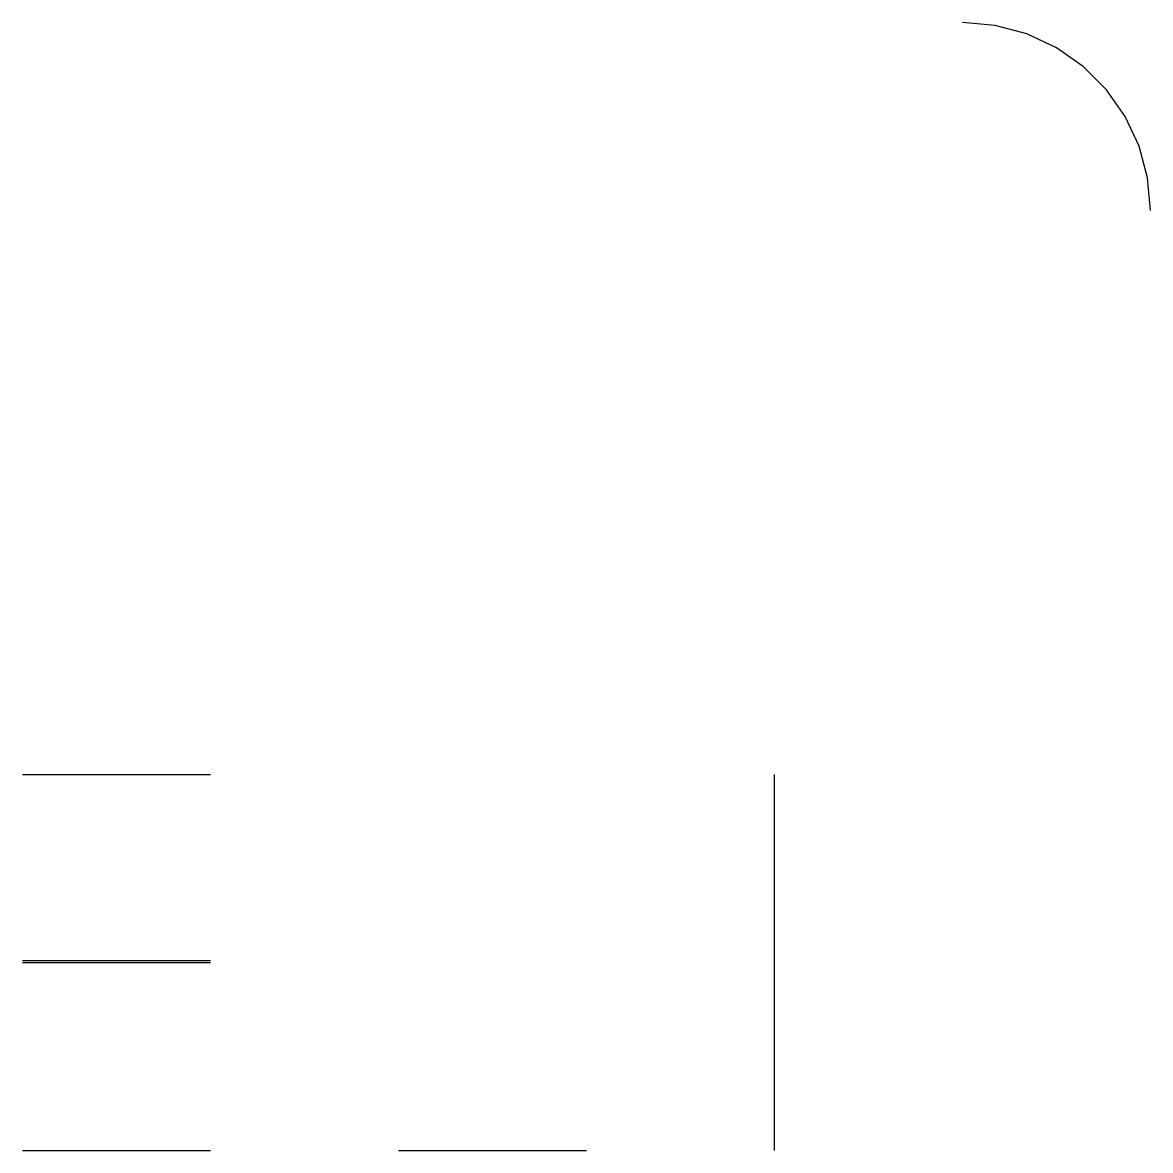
# Model space of a CAD drawing. Header units: metres. Extents: x 0 to 600, y 0 to 600.
import ezdxf

# ---------------------------------------------------------------- set-up
doc = ezdxf.new("R2010")
doc.units = ezdxf.units.M

msp = doc.modelspace()

# ---------------------------------------------------------------- linework, layer by layer
for p, q in [((517.37, 598.53), (500, 600.05)), ((517.36, 598.48), (500, 600)), ((534.2, 593.97), (517.36, 598.48)), ((534.22, 594.02), (517.37, 598.53)), ((550, 586.6), (534.2, 593.97)), ((550.02, 586.65), (534.22, 594.02)), ((564.28, 576.6), (550, 586.6)), ((564.31, 576.64), (550.02, 586.65)), ((576.6, 564.28), (564.28, 576.6)), ((576.64, 564.31), (564.31, 576.64)), ((586.6, 550), (576.6, 564.28)), ((586.65, 550.02), (576.64, 564.31)), ((593.97, 534.2), (586.6, 550)), ((594.02, 534.22), (586.65, 550.02)), ((598.48, 517.36), (593.97, 534.2)), ((598.53, 517.37), (594.02, 534.22)), ((600, 500), (598.48, 517.36)), ((600.05, 500), (598.53, 517.37)), ((0, 200), (100, 200)), ((0.03, 200.03), (100.03, 200.03)), ((400, 100), (400, 200)), ((0, 101), (100, 101)), ((0, 100), (100, 100)), ((400, 0), (400, 100)), ((0, 0.05), (100, 0.05)), ((0, 0), (100, 0)), ((200, 0), (300, 0)), ((200, 0), (300, 0))]:
    msp.add_line(p, q)

doc.saveas('drawing.dxf')
